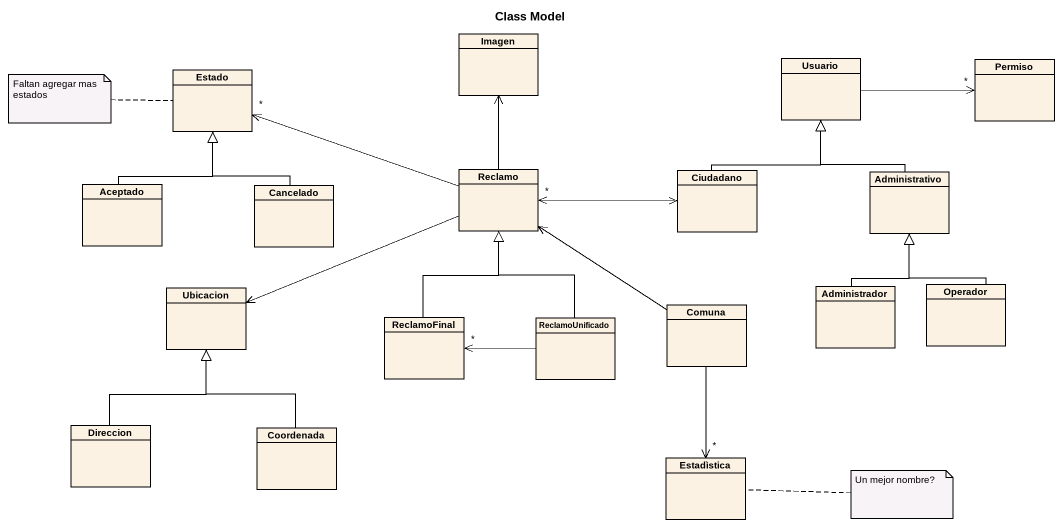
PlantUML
@startuml
title Class Model
hide circle
hide empty members
class Estado
class Imagen
class Usuario
class Permiso
class Aceptado
class Cancelado
class Reclamo
class Ciudadano
class Administrativo
class Ubicacion
class Comuna
class Administrador
class Operador
class ReclamoFinal
class ReclamoUnificado
class Direccion
class Coordenada
class Estadìstica
Usuario -right-> "*" Permiso
Aceptado -up-|> Estado
Cancelado -up-|> Estado
Reclamo -left-> "*" Estado
Reclamo -up-> Imagen
Reclamo -left-> Ubicacion
Ciudadano -up-|> Usuario
Ciudadano <-left-> "*" Reclamo
Administrativo -up-|> Usuario
Comuna -up-> Reclamo
Comuna --> "*" Estadìstica
Administrador -up-|> Administrativo
Operador -up-|> Administrativo
ReclamoFinal -up-|> Reclamo
ReclamoUnificado -up-|> Reclamo
ReclamoUnificado -left-> "*" ReclamoFinal
Direccion -up-|> Ubicacion
Coordenada -up-|> Ubicacion
note left of Estado : Faltan agregar mas estados
note right of Estadìstica : Un mejor nombre?
@enduml
